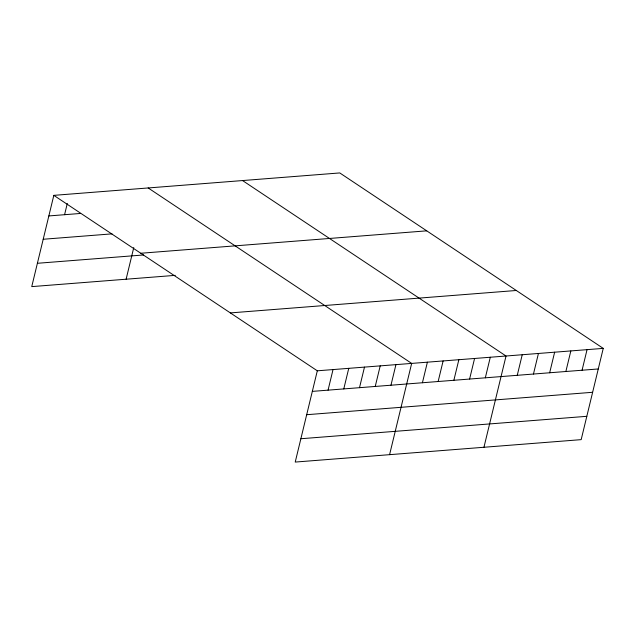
<?xml version="1.0" encoding="UTF-8"?>
<svg xmlns="http://www.w3.org/2000/svg" width="635" height="635" viewBox="0 0 635 635"><rect width="100%" height="100%" fill="white"/><g stroke="black" fill="none" stroke-linecap="round" stroke-linejoin="round"><path stroke-width="0.95" d="M53.824 195.358L317.309 370.808L295.227 462.066L581.176 439.642L603.25 348.385L339.773 172.934L53.824 195.358L31.75 286.615L175.26 275.36M64.579 214.701L67.294 203.478M126.111 279.217L133.763 247.571M328.057 390.152L333.034 369.578M343.781 388.922L348.758 368.34M359.505 387.683L364.49 367.109M375.237 386.453L380.214 365.871M390.962 385.215L395.938 364.641M389.588 454.66L411.67 363.41L148.185 187.96M422.418 382.754L427.395 362.172M438.142 381.516L443.119 360.942M453.866 380.286L458.851 359.712M469.598 379.055L474.575 358.473M485.323 377.817L490.299 357.243M483.949 447.262L506.031 356.013L242.554 180.562M517.255 375.317L522.232 354.735M533.456 374.047L538.432 353.465M549.664 372.777L554.641 352.195M565.864 371.507L570.841 350.925M582.065 370.237L587.05 349.655M48.847 215.94L80.304 213.471M43.204 239.26L112.014 233.863M140.772 253.254L426.72 230.838M37.394 263.287L143.55 254.968M230.354 312.912L516.303 290.489M317.309 370.808L603.25 348.385M312.325 391.382L598.273 368.959M306.681 414.711L592.63 392.287M300.871 438.737L586.819 416.314"/></g></svg>
